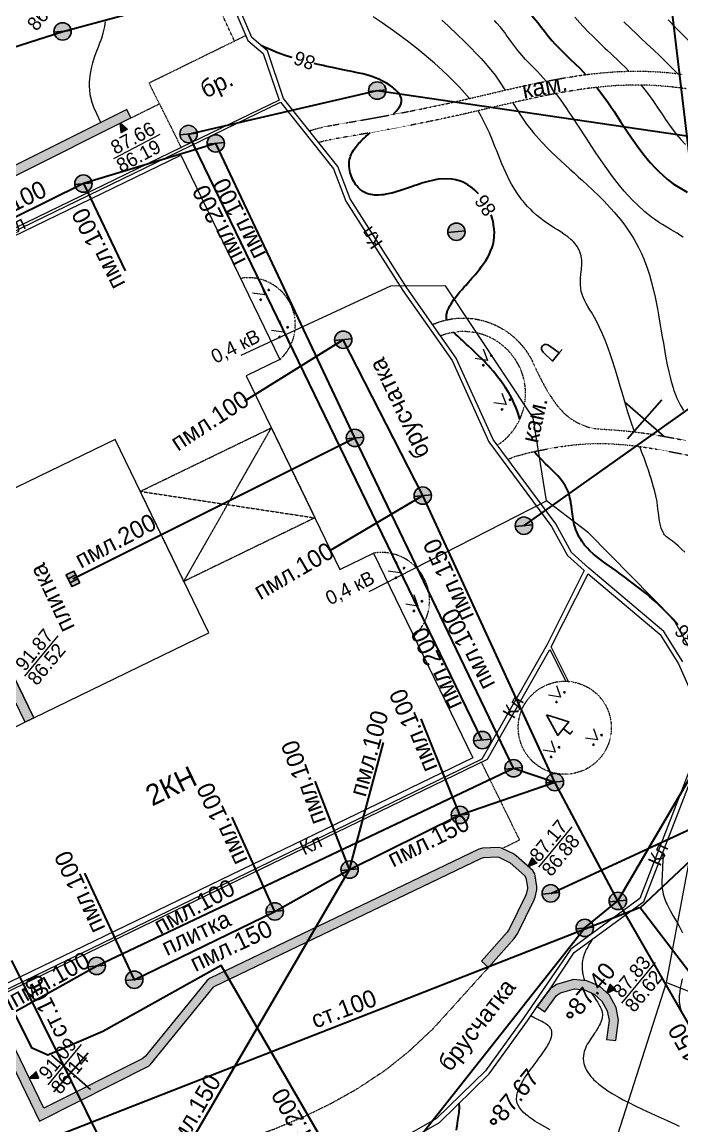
# Model space of a CAD drawing. Header units: millimetres. Extents: x -2893842 to -949497, y -1203244 to 262218.
# Drawn here: x -2392856 to -2354893, y -641846 to -578340 of the extents above; entities that cross this region are included whole.
import ezdxf

# ---------------------------------------------------------------- set-up
doc = ezdxf.new("R2010")
doc.units = ezdxf.units.MM
doc.linetypes.add('g5_01_5x1_5', pattern=[1.5, 0.75, -0.75])
doc.linetypes.add('g5_02x1', pattern=[1.5, 1, -0.5])
doc.layers.get('0').update_dxf_attribs({"lineweight": 5})
for name, color, linetype in [('!!!_ Размеры', 7, 'Continuous'), ('02_сетка', 253, 'Continuous'), ('03_Здания и строения', 253, 'Continuous'), ('04_Арки и галереи', 253, 'Continuous'), ('06_Инженерно-технические сооружения', 253, 'Continuous'), ('10_Границы покрытий и угодий', 253, 'Continuous'), ('13_Растительность', 253, 'Continuous'), ('19_Горизонтали', 253, 'Continuous'), ('30_Канализация', 253, 'Continuous'), ('31_Водопровод', 253, 'Continuous'), ('32_Теплосеть', 253, 'Continuous'), ('37_Кабель низкого напряжения', 253, 'Continuous'), ('44_Крышки колодцев', 253, 'Continuous'), ('_Высоты_Блок', 253, 'Continuous')]:
    doc.layers.add(name, color=color, linetype=linetype)
doc.styles.add('LIKE14', font='p131.shx')
doc.styles.add('LIKE17', font='d431.shx')
doc.styles.add('LIKE32', font='peteri.shx')
doc.styles.add('LIKE36', font='pragmai.shx')
doc.styles.add('Line_GUGK', font='')
doc.styles.get('Line_GUGK').set_extended_font_data('Bm431', italic=True)
doc.linetypes.add('g5_119_1', pattern='A,4,-1,[31,GUGK_2005.shx,S=0.1,R=0,X=0,Y=0],0.35,[31,GUGK_2005.shx,S=0.08,R=0,X=0,Y=0],3.3,[31,GUGK_2005.shx,S=0.08,R=180,X=0,Y=0],0.35,[31,GUGK_2005.shx,S=0.1,R=180,X=0,Y=0],-1', length=10)
doc.linetypes.add('g5_119_3', pattern='A,4,-1,[31,GUGK_2005.shx,S=0.1,R=0,X=0,Y=0],4,[31,GUGK_2005.shx,S=0.1,R=180,X=0,Y=0],-1', length=10)
doc.linetypes.add('g5_122_d', pattern='A,1,-1,1.5,-0.4,["Др",Line_GUGK,S=1,R=0,X=0,Y=-0.5],-2.4,1.5,-1,4,-1,4,-1,3', length=21.8)
doc.linetypes.add('g5_122_k', pattern='A,1,-1,1.5,-0.4,["К",Line_GUGK,S=1,R=0,X=0,Y=-0.5],-1.5,1.5,-1,4,-1,4,-1,3', length=20.9)
doc.linetypes.add('g5_122_kn', pattern='A,1,-1,1.5,-0.4,["Кн",Line_GUGK,S=1,R=0,X=0,Y=-0.5],-2.4,1.5,-1,4,-1,4,-1,3', length=21.8)
doc.linetypes.add('g5_122_t', pattern='A,1,-1,1.5,-0.4,["Т",Line_GUGK,S=1,R=0,X=0,Y=-0.5],-1.5,1.5,-1,4,-1,4,-1,3', length=20.9)
doc.linetypes.add('g5_122_v', pattern='A,1,-1,1.5,-0.4,["В",Line_GUGK,S=1,R=0,X=0,Y=-0.5],-1.5,1.5,-1,4,-1,4,-1,3', length=20.9)
doc.linetypes.add('g5_280_1', pattern='A,0.001,[21,GUGK_2005.shx,S=1,R=180,X=0,Y=0],2', length=2.001)

# ---------------------------------------------------------------- blocks, each defined once
blk = doc.blocks.new('BL_333')
at = {"color": 0}
for p, q in [((0, -3), (0, 3)), ((-3, 0), (3, 0))]:
    blk.add_line(p, q, dxfattribs=at)
blk = doc.blocks.new('g5_128a')
h = blk.add_hatch(color=255)
h.paths.add_polyline_path([(-0.1625, 0.2125), (-0.3375, 0.2125), (-0.3375, -0.2125), (-0.1625, -0.2125)])
h.paths.add_polyline_path([(0.0875, 0.2125), (-0.0875, 0.2125), (-0.0875, -0.2125), (0.0875, -0.2125)])
h.paths.add_polyline_path([(0.3375, 0.2125), (0.1625, 0.2125), (0.1625, -0.2125), (0.3375, -0.2125)])
at = {"color": 0}
blk.add_lwpolyline([(-0.375, -0.25), (0.375, -0.25), (0.375, 0.25), (-0.375, 0.25)], close=True, dxfattribs=at)
for points in [[(-0.125, -0.25), (-0.125, 0.25)], [(0.125, -0.25), (0.125, 0.25)]]:
    blk.add_lwpolyline(points, dxfattribs=at)
blk = doc.blocks.new('g5_117')
h = blk.add_hatch(color=255)
h.paths.add_polyline_path([(-0.299, 0.352), (0.352, -0.299, 0.177899), (0.463, 0, 0.639215)])
h.paths.add_polyline_path([(-0.352, 0.299, 0.177899), (-0.463, 0, 0.639215), (0.299, -0.352)])
at = {"color": 0}
blk.add_lwpolyline([(0.354, -0.354), (-0.354, 0.354)], dxfattribs=at)
blk.add_circle((0, 0), 0.5, dxfattribs=at)
blk = doc.blocks.new('g5_390_8')
at = {"color": 0}
blk.add_line((-0.5, 0.5), (0.5, 0.5), dxfattribs=at)
blk.add_lwpolyline([(0, 1.75), (-0.5, 0.5), (0.5, 0.5), (0, 1.75)], dxfattribs=at)
at = {"color": 0, "lineweight": 20}
blk.add_lwpolyline([(0, 0), (0, 0.5), (0, 0), (0.25, 0)], dxfattribs=at)
blk = doc.blocks.new('g5_416')
at = {"linetype": 'Continuous', "lineweight": 20}
blk.add_lwpolyline([(0.362, 0.6), (0, 0), (-0.362, 0.6)], dxfattribs=at)
at = {"linetype": 'Continuous'}
for centre in [(-0.362, 0), (0.362, 0)]:
    blk.add_circle(centre, 0.0375, dxfattribs=at)
blk = doc.blocks.new('g5_066')
at = {"color": 0}
blk.add_lwpolyline([(0.3, 0), (-0.3, 0), (-0.25, 0.75, -1), (0.25, 0.75)], format="xyb", close=True, dxfattribs=at)
blk.add_lwpolyline([(0.55, 0), (0.3, 0)], dxfattribs=at)
blk = doc.blocks.new('g5_330a')
blk.add_hatch(color=0).paths.add_polyline_path([(0, 0), (-0.2, 0.5), (0.2, 0.5)])
at = {"color": 0}
blk.add_lwpolyline([(0, 0), (-0.2, 0.5), (0.2, 0.5)], close=True, dxfattribs=at)
blk = doc.blocks.new('Топо_07.04.17')
at = {"layer": '06_Инженерно-технические сооружения', "linetype": 'Continuous', "lineweight": 20}
for points in [[(-536461, -425883), (-536282, -426393), (-508715, -416290), (-508900, -415783)], [(-518165, -449957), (-518684, -450140), (-522789, -438471), (-522270, -438289)], [(-494144, -466769), (-493783, -467170), (-492132, -465686), (-491914, -465433), (-490765, -463646), (-490666, -463453), (-490525, -463047), (-490497, -462860), (-490535, -462132), (-490621, -461915), (-491480, -460966), (-491623, -460844), (-492272, -460440), (-492440, -460383), (-493346, -460326), (-493568, -460348), (-509798, -465997), (-509977, -466110), (-513987, -470033), (-514179, -470156), (-520117, -472341), (-522569, -465371), (-523088, -465554), (-520454, -473040), (-513821, -470600), (-513750, -470557), (-509623, -466519), (-509581, -466493), (-493469, -460886), (-493356, -460866), (-492575, -460916), (-492481, -460946), (-491936, -461285), (-491866, -461344), (-491128, -462159), (-491067, -462292), (-491040, -462832), (-491050, -462914), (-491160, -463230), (-491225, -463364), (-492360, -465129), (-492478, -465271)], [(-487505, -472054), (-486981, -472185), (-486693, -471036), (-486747, -470293), (-487055, -469550), (-487565, -468968), (-488248, -468572), (-488996, -468415), (-489997, -468583), (-490404, -468789), (-491244, -469718), (-490843, -470080), (-490071, -469226), (-489827, -469102), (-489007, -468964), (-488444, -469082), (-487913, -469391), (-487520, -469839), (-487279, -470419), (-487238, -470989)]]:
    blk.add_hatch(color=7, dxfattribs=at).paths.add_polyline_path(points)
at = {"layer": '02_сетка', "color": 3, "linetype": 'Continuous'}
for p, q in [((-482419, -437863), (-480198, -435847)), ((-480300, -437966), (-482316, -435744)), ((-519443, -471467), (-517221, -469451)), ((-517324, -471570), (-519340, -469349))]:
    blk.add_line(p, q, dxfattribs=at)
at = {"layer": '03_Здания и строения', "color": 7, "linetype": 'Continuous', "lineweight": 20}
blk.add_lwpolyline([(-523767, -465793), (-528107, -453455), (-507602, -446241), (-511707, -434572), (-532213, -441786), (-536550, -429457), (-506108, -418747), (-501770, -431077), (-503798, -431790), (-499693, -443459), (-497665, -442745), (-493325, -455083)], close=True, dxfattribs=at)
at = {"layer": '04_Арки и галереи', "color": 7, "linetype": 'g5_02x1', "lineweight": 20}
blk.add_lwpolyline([(-510606, -437700), (-502698, -434918), (-500787, -440348), (-508696, -443131)], close=True, dxfattribs=at)
for points in [[(-508696, -443131), (-502698, -434918)], [(-510606, -437700), (-500787, -440348)]]:
    blk.add_lwpolyline(points, dxfattribs=at)
at = {"layer": '06_Инженерно-технические сооружения', "color": 7, "linetype": 'Continuous', "lineweight": 20}
for points in [[(-536461, -425883), (-536282, -426393), (-508715, -416290), (-508900, -415783)], [(-518165, -449957), (-518684, -450140), (-522789, -438471), (-522270, -438289)], [(-487505, -472054), (-486981, -472185), (-486693, -471036), (-486747, -470293), (-487055, -469550), (-487565, -468968), (-488248, -468572), (-488996, -468415), (-489997, -468583), (-490404, -468789), (-491244, -469718), (-490843, -470080), (-490071, -469226), (-489827, -469102), (-489007, -468964), (-488444, -469082), (-487913, -469391), (-487520, -469839), (-487279, -470419), (-487238, -470989)]]:
    blk.add_lwpolyline(points, close=True, dxfattribs=at)
at = {"layer": '06_Инженерно-технические сооружения', "color": 7, "linetype": 'g5_280_1', "lineweight": 20}
for points in [[(-536282, -426393), (-508715, -416290)], [(-518165, -449957), (-522270, -438289)], [(-493783, -467170), (-492132, -465686), (-491914, -465433), (-490765, -463646), (-490666, -463453), (-490525, -463047), (-490497, -462860), (-490535, -462132), (-490621, -461915), (-491480, -460966), (-491623, -460844), (-492272, -460440), (-492440, -460383), (-493346, -460326), (-493568, -460348), (-509798, -465997), (-509977, -466110), (-513987, -470033), (-514179, -470156), (-520117, -472341), (-522569, -465371)], [(-486981, -472185), (-486693, -471036), (-486747, -470293), (-487055, -469550), (-487565, -468968), (-488248, -468572), (-488996, -468415), (-489997, -468583), (-490404, -468789), (-491244, -469718)]]:
    blk.add_lwpolyline(points, dxfattribs=at)
at = {"layer": '06_Инженерно-технические сооружения', "color": 7, "linetype": 'Continuous', "lineweight": 20}
for points in [[(-509957, -418510), (-507148, -417414)], [(-518409, -447517), (-516240, -445424)], [(-490248, -461767), (-488078, -459673)], [(-523088, -465554), (-520454, -473040), (-513821, -470600), (-513750, -470557), (-509623, -466519), (-509581, -466493), (-493469, -460886), (-493356, -460866), (-492575, -460916), (-492481, -460946), (-491936, -461285), (-491866, -461344), (-491128, -462159), (-491067, -462292), (-491040, -462832), (-491050, -462914), (-491160, -463230), (-491225, -463364), (-492360, -465129), (-492478, -465271), (-494144, -466769), (-493783, -467170), (-492132, -465686), (-491914, -465433), (-490765, -463646), (-490666, -463453), (-490525, -463047), (-490497, -462860), (-490535, -462132), (-490621, -461915), (-491480, -460966), (-491623, -460844), (-492272, -460440), (-492440, -460383), (-493346, -460326), (-493568, -460348), (-509798, -465997), (-509977, -466110), (-513987, -470033), (-514179, -470156), (-520117, -472341), (-522569, -465371)], [(-486383, -470076), (-484213, -467983)], [(-519724, -471034), (-517555, -468941)]]:
    blk.add_lwpolyline(points, dxfattribs=at)
at = {"layer": '10_Границы покрытий и угодий', "color": 7, "linetype": 'g5_01_5x1_5', "lineweight": 20}
for points in [[(-502299, -412567), (-505065, -404159)], [(-506996, -415671), (-507448, -414407), (-502299, -412567), (-501625, -412325)], [(-508715, -416290), (-506996, -415671), (-506039, -418317)], [(-498601, -418184), (-498239, -418117), (-497776, -418057), (-497289, -418018), (-496744, -417987), (-496346, -417964), (-495856, -417935), (-495283, -417900), (-494517, -417850), (-493986, -417814), (-493280, -417762), (-492811, -417726), (-492012, -417659), (-491503, -417613), (-490945, -417560), (-490525, -417518), (-490111, -417475), (-489356, -417391), (-488982, -417348), (-488507, -417292), (-487548, -417180), (-487116, -417130), (-486636, -417076), (-486088, -417017), (-485574, -416965), (-485189, -416929), (-484470, -416869), (-483788, -416823), (-483130, -416790), (-482751, -416777), (-482266, -416767), (-481634, -416767), (-481163, -416777), (-480483, -416810), (-479962, -416849), (-479521, -416894), (-478735, -417000), (-478204, -417090), (-477756, -417178), (-477365, -417263), (-476902, -417372)], [(-492812, -430052), (-492410, -429950), (-492025, -429888), (-491645, -429861), (-491397, -429861), (-491111, -429878), (-490842, -429912), (-490538, -429970), (-490327, -430023), (-490119, -430087), (-489900, -430167), (-489763, -430223), (-489575, -430310), (-489320, -430445), (-489137, -430556), (-488932, -430695), (-488706, -430869), (-488560, -430994), (-488449, -431097), (-488262, -431288), (-488031, -431562), (-487734, -431991), (-487588, -432251), (-487487, -432459), (-487421, -432612), (-487359, -432773), (-487263, -433066), (-487207, -433240), (-487147, -433420), (-487120, -433498), (-487008, -433809), (-486844, -434226), (-486697, -434565), (-486571, -434835), (-486404, -435164), (-486222, -435484), (-486090, -435687), (-485877, -435967), (-485731, -436128), (-485546, -436312), (-485450, -436397), (-485335, -436486), (-485227, -436563), (-485078, -436662), (-484865, -436790), (-484611, -436919), (-484457, -436983), (-484246, -437048), (-484087, -437083), (-483942, -437112), (-483771, -437145), (-483196, -437250), (-482541, -437375), (-482146, -437460), (-481520, -437612), (-481141, -437712), (-480328, -437944), (-479566, -438178), (-479110, -438323)], [(-476794, -418225), (-477513, -418049), (-478062, -417932), (-478683, -417819), (-479226, -417737), (-479951, -417654), (-480774, -417594), (-481312, -417574), (-482318, -417568), (-482932, -417583), (-483933, -417633), (-484753, -417694), (-485727, -417784), (-486436, -417859), (-488404, -418086), (-489627, -418227), (-490115, -418280), (-490974, -418367), (-491635, -418428), (-492189, -418477), (-492784, -418526), (-493148, -418554), (-494044, -418620), (-494987, -418683), (-495538, -418718), (-495988, -418745), (-496496, -418774), (-496944, -418800), (-497114, -418809), (-497411, -418829), (-497601, -418846), (-497783, -418867), (-497905, -418884), (-498137, -418926)], [(-501770, -431077), (-501578, -430925), (-501462, -430820), (-501322, -430673), (-501245, -430582), (-501106, -430395), (-501046, -430303), (-500930, -430096), (-500851, -429926), (-500831, -429875), (-500781, -429741), (-500745, -429623), (-500712, -429500), (-500692, -429407), (-500666, -429252), (-500645, -429048), (-500642, -428986), (-500639, -428874), (-500641, -428781), (-500655, -428590), (-500689, -428361), (-500712, -428254), (-500732, -428176), (-500758, -428085), (-500816, -427915), (-500897, -427726), (-500956, -427608), (-501031, -427475), (-501173, -427263), (-501254, -427159), (-501401, -426995), (-501534, -426866), (-501616, -426796), (-501725, -426710), (-501794, -426660), (-501953, -426557), (-502087, -426481), (-502243, -426406), (-502365, -426355), (-502506, -426305), (-502713, -426246), (-502809, -426225), (-502969, -426197), (-503049, -426187), (-503147, -426178), (-503306, -426171), (-503495, -426175)], [(-489891, -437383), (-489519, -437168), (-489248, -436970), (-488998, -436749), (-488768, -436503), (-488522, -436178), (-488365, -435919), (-488237, -435664), (-488113, -435351), (-488028, -435066), (-487957, -434704), (-487926, -434379), (-487921, -434207), (-487940, -433826), (-487983, -433537), (-488045, -433265), (-488105, -433069), (-488261, -432680), (-488495, -432260), (-488640, -432053), (-488846, -431805), (-489149, -431509), (-489360, -431339), (-489503, -431238), (-489737, -431095), (-490062, -430933), (-490362, -430819), (-490784, -430707), (-491183, -430651), (-491409, -430639), (-491878, -430661), (-492176, -430707), (-492423, -430765)], [(-489382, -438260), (-488991, -438141), (-488087, -438003), (-487628, -437959), (-486732, -437891), (-486224, -437867), (-485585, -437855), (-485084, -437864), (-484303, -437914), (-483478, -438018), (-482776, -438144), (-482257, -438256), (-481665, -438401), (-480807, -438637), (-480307, -438786), (-479579, -439013), (-478912, -439228)], [(-495902, -447756), (-495819, -447694), (-495586, -447490), (-495467, -447365), (-495265, -447112), (-495168, -446966), (-495123, -446890), (-495048, -446750), (-494992, -446632), (-494931, -446483), (-494900, -446396), (-494841, -446195), (-494773, -445827), (-494767, -445766), (-494758, -445628), (-494756, -445451), (-494760, -445360), (-494768, -445243), (-494780, -445145), (-494797, -445036), (-494831, -444869), (-494894, -444646), (-494961, -444464), (-495004, -444364), (-495039, -444291), (-495083, -444206), (-495147, -444092), (-495211, -443989), (-495315, -443842), (-495375, -443765), (-495451, -443676), (-495522, -443598), (-495590, -443530), (-495663, -443461), (-495722, -443409), (-495754, -443382), (-495872, -443290), (-495983, -443211), (-496170, -443096), (-496234, -443061), (-496327, -443014), (-496397, -442982), (-496508, -442936), (-496579, -442908), (-496704, -442866), (-496844, -442827), (-496964, -442799), (-497009, -442790), (-497089, -442776), (-497148, -442768), (-497204, -442761), (-497268, -442754), (-497351, -442747), (-497402, -442745), (-497575, -442742), (-497665, -442745)], [(-492239, -460461), (-491178, -460081), (-492856, -455384)], [(-521825, -476300), (-521061, -476394), (-519943, -476493), (-518985, -476528), (-517706, -476513), (-516298, -476429), (-512303, -475978), (-509842, -475618), (-508220, -475293), (-507042, -475008), (-505238, -474481), (-503697, -473937), (-502071, -473255), (-500275, -472334), (-498879, -471455), (-497345, -470315), (-493776, -467172)]]:
    blk.add_lwpolyline(points, dxfattribs=at)
blk.add_lwpolyline([(-490497, -454480), (-490539, -454168), (-490546, -453987), (-490541, -453793), (-490529, -453660), (-490513, -453543), (-490486, -453403), (-490441, -453222), (-490383, -453047), (-490347, -452953), (-490303, -452851), (-490259, -452761), (-490179, -452613), (-490110, -452503), (-490031, -452387), (-489948, -452280), (-489852, -452168), (-489767, -452079), (-489636, -451956), (-489523, -451861), (-489398, -451769), (-489208, -451649), (-488953, -451519), (-488772, -451446), (-488653, -451407), (-488576, -451385), (-488349, -451333), (-488111, -451300), (-487996, -451292), (-487871, -451289), (-487768, -451291), (-487647, -451299), (-487523, -451312), (-487347, -451341), (-487236, -451365), (-487066, -451413), (-486865, -451484), (-486690, -451563), (-486532, -451647), (-486441, -451702), (-486331, -451775), (-486243, -451839), (-486110, -451948), (-485999, -452050), (-485847, -452211), (-485847, -452211), (-485722, -452366), (-485671, -452437), (-485595, -452552), (-485559, -452612), (-485498, -452721), (-485413, -452900), (-485355, -453044), (-485313, -453168), (-485253, -453394), (-485225, -453540), (-485197, -453778), (-485197, -453778), (-485191, -453999), (-485196, -454141), (-485196, -454141), (-485210, -454288), (-485221, -454372), (-485233, -454443), (-485253, -454543), (-485253, -454543), (-485293, -454700), (-485293, -454700), (-485327, -454811), (-485366, -454921), (-485436, -455087), (-485436, -455087), (-485495, -455207), (-485560, -455326), (-485718, -455564), (-485778, -455641), (-485862, -455741), (-485955, -455841), (-486121, -455997), (-486203, -456064), (-486323, -456154), (-486458, -456244), (-486667, -456361), (-486786, -456417), (-486963, -456488), (-487097, -456532), (-487184, -456556), (-487482, -456617), (-487594, -456631), (-487735, -456642), (-487841, -456645), (-487932, -456645), (-488054, -456639), (-488211, -456623), (-488324, -456606), (-488426, -456587), (-488536, -456561), (-488676, -456521), (-488753, -456495), (-488833, -456466), (-488930, -456426), (-489083, -456354), (-489257, -456257), (-489393, -456169), (-489483, -456104), (-489544, -456056), (-489707, -455914), (-489852, -455767), (-489912, -455698), (-490021, -455561), (-490101, -455447), (-490171, -455334), (-490207, -455273), (-490268, -455156), (-490299, -455091), (-490321, -455043), (-490366, -454935), (-490425, -454766), (-490480, -454562)], close=True, dxfattribs=at)
at = {"layer": '19_Горизонтали', "color": 42, "linetype": 'Continuous', "lineweight": 20}
for points in [[(-482678, -413422), (-482441, -413768), (-482270, -414003), (-482000, -414358), (-481789, -414622), (-481603, -414850), (-481383, -415113), (-481162, -415375), (-481049, -415508), (-480837, -415758), (-480463, -416203), (-480339, -416354), (-480125, -416620), (-479945, -416851)], [(-477180, -417307), (-477809, -416504), (-478074, -416182), (-478409, -415782), (-478756, -415374), (-479040, -415040), (-479268, -414773), (-479573, -414410), (-479917, -413992)], [(-477376, -414169), (-476994, -414649), (-476162, -415691), (-475743, -416209), (-475361, -416675), (-474904, -417219), (-474545, -417637), (-474173, -418057), (-473973, -418257)], [(-510470, -416358), (-510647, -415845), (-510761, -415462), (-510833, -415151), (-510889, -414701), (-510892, -414423), (-510879, -414201), (-510854, -413998), (-510818, -413797), (-510744, -413489), (-510626, -413121), (-510539, -412898), (-510399, -412583), (-510274, -412330), (-510118, -412027), (-510033, -411863), (-509870, -411536), (-509746, -411261), (-509664, -411046), (-509618, -410907), (-509572, -410734), (-509550, -410628)], [(-490308, -412714), (-489991, -413086), (-489479, -413700), (-489227, -414005), (-488853, -414468), (-488560, -414843), (-488311, -415176), (-488099, -415475), (-487944, -415705), (-487850, -415851), (-487626, -416218), (-487495, -416452), (-487358, -416712), (-487218, -416993), (-487150, -417134)], [(-484737, -416891), (-485026, -416479), (-485172, -416285), (-485316, -416099), (-485450, -415932), (-485651, -415680), (-485786, -415505), (-485972, -415245), (-486155, -414958), (-486359, -414609), (-486450, -414448), (-486574, -414226), (-486720, -413969), (-486794, -413842), (-486877, -413704), (-487000, -413507), (-487175, -413251), (-487300, -413083)], [(-489233, -417377), (-489729, -416674), (-490331, -415918), (-490589, -415610), (-491014, -415126), (-491853, -414240), (-492334, -413766), (-493135, -413017), (-493781, -412441), (-494214, -412077)], [(-477925, -426689), (-478099, -426545), (-478246, -426427), (-478424, -426291), (-478566, -426184), (-478796, -426010), (-479015, -425840), (-479176, -425709), (-479441, -425478), (-479595, -425335), (-479958, -424968), (-480312, -424569), (-480586, -424228), (-480789, -423957), (-480988, -423675), (-481227, -423317), (-481566, -422765), (-481925, -422133), (-482228, -421564), (-482397, -421234), (-482826, -420377), (-483179, -419666), (-483446, -419137), (-483618, -418805), (-483766, -418524), (-484025, -418053), (-484254, -417657)], [(-479326, -417726), (-479021, -418229), (-478772, -418680), (-478476, -419243), (-478329, -419526), (-478157, -419851), (-477886, -420344), (-477629, -420773), (-477413, -421100), (-477186, -421409)], [(-481970, -437506), (-482107, -436869), (-482211, -436343), (-482313, -435793), (-482387, -435379), (-482486, -434806), (-482581, -434256), (-482666, -433788), (-482772, -433246), (-482837, -432938), (-482927, -432543), (-483049, -432066), (-483184, -431605), (-483389, -431009), (-483505, -430718), (-483655, -430381), (-483718, -430245), (-483810, -430043), (-483895, -429848), (-483960, -429684), (-484027, -429478), (-484065, -429316), (-484093, -429128), (-484103, -428944), (-484098, -428751), (-484086, -428617), (-484056, -428396), (-484003, -428123), (-483948, -427887), (-483926, -427793), (-483900, -427667), (-483886, -427586), (-483872, -427475), (-483863, -427350), (-483863, -427234), (-483873, -427099), (-483892, -426972), (-483904, -426913), (-483935, -426799), (-483959, -426726), (-483989, -426649), (-484031, -426557), (-484088, -426451), (-484140, -426366), (-484207, -426269), (-484269, -426187), (-484349, -426092), (-484515, -425917), (-484712, -425737), (-484885, -425591), (-485060, -425451), (-485211, -425333), (-485394, -425187), (-485591, -425023), (-485759, -424875), (-485940, -424703), (-486066, -424576), (-486153, -424483), (-486323, -424292), (-486440, -424151), (-486616, -423921), (-486721, -423772), (-486819, -423625), (-486897, -423502), (-487126, -423095), (-487384, -422545), (-487456, -422370), (-487630, -421891), (-487807, -421325), (-488021, -420555), (-488057, -420419), (-488118, -420195), (-488222, -419816), (-488274, -419637), (-488322, -419474), (-488438, -419112), (-488540, -418820), (-488675, -418470), (-488823, -418134)], [(-486794, -417900), (-486460, -418603), (-486276, -418959), (-486137, -419207), (-485919, -419568), (-485798, -419755), (-485540, -420131), (-485349, -420392), (-485109, -420705), (-484913, -420951), (-484641, -421280), (-484400, -421563), (-484237, -421751), (-483965, -422061), (-483742, -422313), (-483505, -422581), (-483310, -422802), (-483044, -423107), (-482791, -423402), (-482437, -423830), (-482215, -424109), (-482052, -424322), (-481697, -424814), (-481497, -425113), (-481329, -425379), (-481145, -425691), (-480947, -426060), (-480826, -426303), (-480753, -426462), (-480532, -426992), (-480532, -426992), (-480408, -427346), (-480305, -427682), (-480275, -427788), (-480174, -428204), (-480090, -428621), (-479955, -429536), (-479911, -429943), (-479854, -430617), (-479831, -430964), (-479795, -431573), (-479777, -431915), (-479760, -432258), (-479740, -432624), (-479694, -433389), (-479655, -433881), (-479613, -434304), (-479575, -434612), (-479538, -434870), (-479474, -435234), (-479440, -435396), (-479371, -435684), (-479322, -435855), (-479255, -436062), (-479200, -436212), (-479137, -436365), (-479023, -436597)], [(-479873, -444712), (-480016, -444528), (-480186, -444326), (-480331, -444167), (-480496, -443998), (-480596, -443902), (-480687, -443816), (-480737, -443771), (-480805, -443710), (-480867, -443645), (-480912, -443587), (-480944, -443531), (-480986, -443435), (-481055, -443191), (-481086, -443017), (-481098, -442920), (-481110, -442769), (-481118, -442590), (-481121, -442303), (-481121, -442055), (-481124, -441862), (-481132, -441679), (-481139, -441562), (-481160, -441309), (-481189, -441044), (-481238, -440703), (-481272, -440499), (-481311, -440288), (-481357, -440060), (-481417, -439784), (-481490, -439464), (-481531, -439293), (-481589, -439058), (-481637, -438866), (-481672, -438728), (-481702, -438608), (-481760, -438377)], [(-483075, -461735), (-483134, -462206), (-483181, -462534), (-483196, -462638), (-483249, -462976), (-483269, -463106), (-483301, -463319), (-483322, -463483), (-483331, -463574), (-483338, -463671), (-483342, -463788), (-483336, -463987), (-483320, -464125), (-483300, -464243), (-483260, -464424), (-483200, -464629), (-483164, -464737), (-483104, -464899), (-483027, -465090), (-482947, -465279), (-482868, -465458), (-482779, -465661), (-482690, -465869), (-482616, -466052), (-482538, -466261), (-482476, -466455)], [(-482792, -469090), (-482883, -469369), (-482949, -469585), (-483007, -469801), (-483033, -469916), (-483062, -470059), (-483084, -470204), (-483090, -470261), (-483096, -470327), (-483100, -470401), (-483101, -470457), (-483095, -470627), (-483087, -470697), (-483073, -470781), (-483062, -470831), (-483036, -470944), (-483002, -471025)], [(-488360, -468548), (-488378, -468421), (-488399, -468279), (-488408, -468195), (-488416, -468051), (-488416, -467879), (-488410, -467778), (-488397, -467662), (-488374, -467527), (-488348, -467413), (-488314, -467296), (-488287, -467219), (-488204, -467031), (-488130, -466898), (-488054, -466779), (-488007, -466712), (-487895, -466561), (-487826, -466470), (-487792, -466427), (-487638, -466224)], [(-488072, -469298), (-487953, -469524), (-487833, -469749), (-487780, -469854), (-487707, -470009), (-487653, -470144), (-487611, -470279), (-487590, -470373), (-487578, -470462), (-487575, -470580), (-487580, -470638), (-487601, -470752), (-487647, -470891), (-487684, -470973), (-487770, -471128), (-487830, -471220), (-487896, -471313), (-488017, -471467), (-488094, -471560), (-488143, -471618), (-488269, -471763), (-488368, -471878), (-488449, -471974), (-488560, -472110), (-488635, -472210), (-488702, -472309), (-488792, -472463), (-488857, -472605), (-488894, -472707), (-488932, -472846), (-488953, -472981), (-488960, -473158), (-488951, -473281), (-488920, -473453), (-488890, -473557), (-488841, -473691), (-488796, -473792), (-488727, -473921), (-488685, -473993), (-488636, -474068), (-488561, -474175), (-488501, -474254), (-488392, -474386), (-488240, -474552), (-488169, -474623), (-488020, -474766), (-487899, -474875), (-487753, -475000), (-487532, -475178), (-487153, -475460), (-486939, -475610), (-486641, -475810), (-486303, -476029), (-485912, -476272), (-485208, -476698), (-484889, -476888), (-484553, -477089), (-484121, -477351), (-483910, -477480)], [(-491315, -476851), (-491880, -476444), (-492123, -476256), (-492279, -476126), (-492434, -475988), (-492487, -475937), (-492609, -475813), (-492736, -475665), (-492825, -475545), (-492871, -475473), (-492925, -475374), (-492982, -475240), (-493016, -475114), (-493029, -475024), (-493032, -474931), (-493026, -474840), (-493010, -474742), (-492989, -474659), (-492939, -474515), (-492896, -474419), (-492848, -474326), (-492791, -474228), (-492735, -474139), (-492654, -474021), (-492540, -473869), (-492438, -473742), (-492268, -473542), (-492151, -473411), (-491954, -473195), (-491914, -473152), (-491802, -473032), (-491607, -472822), (-491485, -472691), (-491364, -472558), (-491238, -472416), (-491130, -472292), (-491040, -472183), (-490991, -472122), (-490905, -472009), (-490835, -471912), (-490756, -471788), (-490715, -471716), (-490661, -471608), (-490636, -471548), (-490613, -471484), (-490599, -471433), (-490590, -471395), (-490581, -471341), (-490577, -471292), (-490577, -471249), (-490582, -471195), (-490589, -471155), (-490597, -471124), (-490609, -471087), (-490631, -471039), (-490660, -470989), (-490691, -470946), (-490750, -470879), (-490781, -470848), (-490849, -470787), (-490887, -470756), (-490988, -470679), (-491089, -470610), (-491162, -470561), (-491240, -470510), (-491304, -470469), (-491351, -470437), (-491454, -470367), (-491670, -470209)]]:
    blk.add_lwpolyline(points, dxfattribs=at)
at = {"layer": '19_Горизонтали', "color": 42, "linetype": 'Continuous', "lineweight": 30}
for points in [[(-485770, -412254), (-485655, -412365), (-485476, -412562), (-485286, -412804), (-485042, -413160), (-485042, -413160), (-484840, -413485), (-484666, -413777), (-484519, -414021), (-484316, -414346), (-484133, -414616), (-483998, -414803), (-483663, -415239), (-483431, -415526), (-483203, -415803), (-482982, -416070), (-482723, -416388), (-482582, -416567), (-482424, -416773)], [(-499116, -413886), (-499193, -413853), (-499492, -413716), (-499941, -413495), (-500149, -413384), (-500397, -413245), (-500622, -413111), (-500721, -413049), (-500791, -413004)], [(-493709, -417794), (-493613, -417719), (-493542, -417660), (-493481, -417606), (-493413, -417541), (-493354, -417478), (-493294, -417404), (-493261, -417358), (-493231, -417312), (-493181, -417214), (-493163, -417167), (-493149, -417119), (-493139, -417071), (-493132, -417016), (-493131, -416968), (-493139, -416888), (-493173, -416762), (-493209, -416682), (-493248, -416612), (-493306, -416524), (-493407, -416397), (-493503, -416293), (-493571, -416225), (-493679, -416127), (-493872, -415970), (-493990, -415884), (-494125, -415792), (-494264, -415705), (-494436, -415608), (-494678, -415486), (-494905, -415387), (-495177, -415282), (-495375, -415212), (-495563, -415149), (-495785, -415077), (-496010, -415004), (-496285, -414914), (-496858, -414727), (-497175, -414621), (-497394, -414546), (-497663, -414453), (-497838, -414390), (-497883, -414374)], [(-481881, -417570), (-481570, -418096), (-481352, -418493), (-481229, -418725), (-481055, -419062), (-480743, -419679), (-480433, -420289), (-480228, -420682), (-480075, -420967), (-479931, -421225), (-479624, -421742), (-479404, -422082), (-479306, -422224), (-479094, -422517), (-478869, -422803), (-478700, -423001), (-478453, -423268), (-478141, -423568), (-477887, -423786), (-477398, -424151)], [(-489343, -422877), (-489404, -422794), (-489521, -422653), (-489667, -422498), (-489882, -422306), (-490141, -422125), (-490225, -422076), (-490542, -421932), (-490740, -421871), (-491313, -421794), (-491553, -421794), (-491805, -421810), (-492128, -421849), (-492292, -421874), (-492451, -421903), (-492773, -421967), (-492932, -422001), (-493125, -422044), (-493478, -422123), (-493655, -422161), (-494091, -422246), (-494286, -422277), (-494428, -422295), (-494617, -422313), (-494758, -422321), (-494898, -422322), (-495069, -422314), (-495288, -422285), (-495393, -422261), (-495473, -422238), (-495514, -422225), (-495598, -422193), (-495663, -422164), (-495759, -422113), (-495813, -422080), (-495891, -422026), (-495970, -421961), (-496070, -421863), (-496102, -421826), (-496172, -421739), (-496230, -421656), (-496283, -421571), (-496353, -421439), (-496387, -421365), (-496429, -421264), (-496462, -421169), (-496493, -421063), (-496507, -421007), (-496538, -420854), (-496553, -420735), (-496559, -420626), (-496558, -420475), (-496551, -420392), (-496537, -420295), (-496516, -420194), (-496486, -420094), (-496445, -419987), (-496402, -419895), (-496361, -419820), (-496331, -419770), (-496267, -419674), (-496198, -419582), (-496139, -419511), (-496088, -419455), (-496012, -419375), (-495928, -419294), (-495867, -419238), (-495796, -419177), (-495721, -419114), (-495595, -419015), (-495517, -418957), (-495398, -418873), (-495245, -418769), (-495136, -418692)], [(-491982, -429885), (-491981, -429794), (-491971, -429704), (-491961, -429650), (-491945, -429581), (-491925, -429516), (-491904, -429460), (-491886, -429417), (-491868, -429378), (-491783, -429221), (-491704, -429100), (-491622, -428990), (-491550, -428902), (-491451, -428789), (-491265, -428594), (-491148, -428479), (-491038, -428376), (-490918, -428265), (-490752, -428114), (-490663, -428036), (-490478, -427870), (-490259, -427674), (-490038, -427469), (-489920, -427356), (-489773, -427209), (-489652, -427083), (-489521, -426939), (-489361, -426749), (-489222, -426566), (-489132, -426435), (-489017, -426248), (-488909, -426037), (-488861, -425926), (-488806, -425778), (-488768, -425653), (-488729, -425493), (-488707, -425377), (-488684, -425208), (-488670, -425013), (-488672, -424750), (-488686, -424571), (-488714, -424368), (-488742, -424219), (-488754, -424171)], [(-488432, -436030), (-488486, -435756), (-488537, -435529), (-488566, -435413), (-488591, -435318), (-488670, -435059), (-488767, -434784), (-488836, -434610), (-488897, -434466), (-489062, -434116), (-489276, -433721), (-489364, -433571), (-489478, -433387), (-489552, -433272), (-489650, -433126), (-489789, -432925), (-489887, -432788), (-490000, -432635), (-490091, -432515), (-490187, -432391), (-490423, -432095), (-490570, -431917), (-490660, -431809), (-490730, -431726), (-490915, -431509), (-490996, -431415), (-491160, -431227), (-491225, -431152), (-491294, -431074), (-491447, -430897), (-491568, -430750), (-491646, -430650)], [(-480743, -448823), (-480958, -448507), (-481151, -448238), (-481259, -448093), (-481452, -447846), (-481699, -447546), (-481892, -447324), (-482181, -447007), (-482351, -446828), (-482641, -446533), (-483212, -445980), (-483460, -445748), (-483696, -445532), (-483938, -445311), (-484203, -445072), (-484485, -444817), (-484633, -444683), (-484785, -444542), (-484949, -444384), (-485093, -444236), (-485280, -444024), (-485414, -443850), (-485550, -443649), (-485617, -443538), (-485690, -443404), (-485737, -443308), (-485805, -443157), (-485868, -442992), (-485917, -442843), (-485936, -442776), (-485970, -442639), (-485991, -442531), (-486008, -442427), (-486035, -442176), (-486047, -441942), (-486052, -441673), (-486053, -441518), (-486055, -441342), (-486060, -441163), (-486064, -441078), (-486080, -440865), (-486095, -440742), (-486115, -440620), (-486134, -440529), (-486169, -440398), (-486208, -440280), (-486276, -440116), (-486381, -439909), (-486519, -439684), (-486631, -439522), (-486745, -439370), (-486918, -439153), (-487129, -438898), (-487250, -438753), (-487417, -438549), (-487626, -438277), (-487713, -438155), (-487788, -438042), (-487828, -437979)], [(-496660, -476270), (-496605, -476027), (-496524, -475721), (-496463, -475509), (-496432, -475395), (-496405, -475285), (-496388, -475205), (-496363, -475059), (-496353, -474993), (-496331, -474740)]]:
    blk.add_lwpolyline(points, dxfattribs=at)
at = {"layer": '30_Канализация', "color": 3, "linetype": 'g5_122_d', "lineweight": 30}
for points in [[(-532525, -473512), (-548666, -429508), (-542769, -417044), (-512049, -410909), (-496478, -408538), (-452813, -399863)], [(-489746, -463342), (-479416, -459936), (-462657, -446635), (-459021, -425693), (-452813, -399863)], [(-492663, -454137), (-505528, -417587), (-494460, -416324), (-459021, -425693)], [(-488894, -442151), (-459021, -425693)]]:
    blk.add_lwpolyline(points, dxfattribs=at)
at = {"layer": '30_Канализация', "color": 12, "linetype": 'g5_122_k', "lineweight": 30}
for points in [[(-422781, -671276), (-423975, -671689), (-409001, -666305), (-408228, -664700), (-412151, -650263), (-411706, -602761), (-415393, -600002), (-445608, -576411), (-454577, -538739), (-462888, -511521), (-469077, -505335), (-476758, -485792), (-478013, -482521), (-485958, -464208), (-476853, -452066), (-477159, -400902)], [(-491060, -455950), (-497988, -436039), (-504032, -418301), (-511859, -419741), (-526748, -425102), (-527297, -428610)], [(-511859, -419741), (-510039, -425004)], [(-516266, -459161), (-514112, -465579), (-505635, -462584), (-501088, -460677), (-494424, -458273), (-488788, -457008), (-494484, -439777), (-498017, -430352), (-504068, -433215)], [(-515022, -442266), (-497988, -436039)], [(-500103, -442293), (-494484, -439777)], [(-494424, -458273), (-496012, -452524)], [(-501088, -460677), (-498333, -453634)], [(-521999, -466991), (-516170, -464548), (-491060, -455950), (-488788, -457008)], [(-501088, -460677), (-502480, -455401)], [(-505635, -462584), (-507454, -456915)], [(-485958, -464208), (-488788, -457008)], [(-534770, -504008), (-533118, -496597), (-518071, -483465), (-501088, -460677)]]:
    blk.add_lwpolyline(points, dxfattribs=at)
at = {"layer": '30_Канализация', "color": 7, "linetype": 'Continuous', "lineweight": 20}
for points in [[(-505849, -479278), (-497589, -475721), (-494443, -473268), (-491904, -470479), (-491244, -469718), (-490404, -468789), (-488782, -466880), (-484477, -464412), (-480289, -456408)], [(-480691, -450969), (-481576, -449101), (-485452, -444997), (-486349, -443995), (-487064, -442250), (-490099, -437025), (-491672, -432140), (-494047, -427791), (-496700, -422340), (-497206, -420412), (-499864, -416168), (-500472, -413340), (-501291, -412476), (-503811, -404024)], [(-504094, -404054), (-501535, -412626), (-500730, -413476), (-500135, -416240), (-506039, -418317), (-535479, -428674)], [(-535433, -428806), (-500071, -416366), (-497466, -420525), (-496964, -422438), (-494296, -427919), (-491931, -432251), (-490357, -437139), (-487316, -442374), (-486589, -444146), (-485731, -445105), (-488342, -449086), (-492808, -455219), (-522470, -465654)], [(-522423, -465786), (-492488, -455255), (-488219, -449391), (-487514, -451313), (-487355, -451339), (-488120, -449255), (-485535, -445316), (-481810, -449261), (-480962, -451051), (-480350, -452983), (-480190, -454869), (-480552, -456307), (-484688, -464210), (-488962, -466660), (-492113, -470293), (-494634, -473062), (-497733, -475478), (-505919, -479003), (-513828, -479758), (-515787, -480191), (-516681, -480522), (-522590, -483490), (-528262, -488406)]]:
    blk.add_lwpolyline(points, dxfattribs=at)
at = {"layer": '30_Канализация', "color": 132, "linetype": 'g5_122_kn', "lineweight": 30}
blk.add_lwpolyline([(-527625, -528045), (-520536, -521242), (-520757, -510329), (-525393, -495352), (-510962, -488663), (-488021, -465539), (-485958, -464208)], dxfattribs=at)
at = {"layer": '31_Водопровод', "color": 4, "linetype": 'g5_122_v', "lineweight": 30}
for points in [[(-464970, -497742), (-484734, -464744), (-463009, -448519), (-452065, -463987)], [(-477413, -545182), (-486191, -537379), (-503656, -536144), (-508795, -533797), (-509467, -532321), (-513897, -503738), (-523249, -474965), (-517028, -474636), (-520995, -463686)], [(-530095, -497497), (-523249, -474965), (-484764, -464730)]]:
    blk.add_lwpolyline(points, dxfattribs=at)
at = {"layer": '32_Теплосеть', "color": 200, "linetype": 'g5_122_t', "lineweight": 30}
blk.add_lwpolyline([(-474864, -539272), (-471540, -539102), (-472171, -518567), (-482507, -501445), (-493000, -501224), (-497148, -490251), (-498985, -488366), (-509054, -465324), (-516252, -468332), (-519542, -469341), (-520399, -468833), (-522158, -464110)], dxfattribs=at)
at = {"layer": '37_Кабель низкого напряжения', "color": 1, "linetype": 'g5_119_3', "lineweight": 20}
for points in [[(-502555, -523988), (-502746, -516352), (-502850, -511768), (-499816, -504978), (-483711, -469190), (-480961, -460250), (-478812, -453654), (-480940, -448470), (-485240, -442973), (-487447, -440883), (-487658, -436053), (-491812, -427933), (-494967, -427588), (-503980, -430586)], [(-498172, -444905), (-487447, -440883)]]:
    blk.add_lwpolyline(points, dxfattribs=at)
at = {"layer": '37_Кабель низкого напряжения', "color": 1, "linetype": 'g5_119_1', "lineweight": 20}
blk.add_lwpolyline([(-483711, -469190), (-478771, -471822)], dxfattribs=at)
at = {"layer": '_Высоты_Блок', "color": 7, "linetype": 'Continuous', "lineweight": 30}
for centre in [(-489434, -470422, -67200), (-494493, -476018, -67200)]:
    blk.add_circle(centre, 150, dxfattribs=at)
at = {"layer": '02_сетка', "color": 92, "xscale": 500.0000000002746, "yscale": 500.0000000002746, "zscale": 500.0000000002746, "rotation": 42.22816425403256}
for p in [(-481308, -436855), (-518332, -470459)]:
    blk.add_blockref('BL_333', p, dxfattribs=at)
at = {"layer": '06_Инженерно-технические сооружения', "color": 7, "linetype": 'Continuous', "lineweight": 20}
for name, p, xscale, yscale, zscale, rotation in [('g5_330a', (-509365, -416528, -67200), 1000.000000000003, 1000.000000000003, 1000.000000000003, 201.3099610093861), ('g5_066', (-485969, -432715, -67200), 999.9999999999995, 999.9999999999995, 999.9999999999995, 43.98139083737546), ('g5_128a', (-515022, -442266, 19420), 1000, 1000, 1000, 109.8255429886158), ('g5_330a', (-490856, -461655, -67200), 1000.000000000001, 1000.000000000001, 1000.000000000001, 307.1165240007893), ('g5_330a', (-487181, -469406, -67200), 999.9999999999999, 999.9999999999999, 999.9999999999999, 310.784959199245), ('g5_330a', (-520756, -470525, -67200), 1000.000000000001, 1000.000000000001, 1000.000000000001, 285.5510277926109)]:
    blk.add_blockref(name, p, dxfattribs=dict(at, xscale=xscale, yscale=yscale, zscale=zscale, rotation=rotation))
at = {"layer": '13_Растительность', "color": 7, "linetype": 'Continuous', "lineweight": 20, "xscale": 999.9999999999995, "yscale": 999.9999999999995, "zscale": 999.9999999999995, "rotation": 43.98139083737546}
for name, p in [('g5_416', (-502215, -427274, -67200)), ('g5_416', (-501379, -429528, -67200)), ('g5_416', (-489912, -432466, -67200)), ('g5_416', (-489131, -435111, -67200)), ('g5_416', (-496279, -444048, -67200)), ('g5_416', (-495474, -446060, -67200)), ('g5_416', (-487915, -452188, -67200)), ('g5_390_8', (-487611, -454368, -67200)), ('g5_416', (-488580, -455294, -67200)), ('g5_416', (-486074, -454876, -67200))]:
    blk.add_blockref(name, p, dxfattribs=at)
at = {"layer": '44_Крышки колодцев', "color": 7, "linetype": 'Continuous', "lineweight": 20, "xscale": 999.9999999999995, "yscale": 999.9999999999995, "zscale": 999.9999999999995, "rotation": 43.98139083737546}
for p in [(-512061, -410908, 106270), (-494460, -416324, 19420), (-505528, -417587, -67200), (-504032, -418301, -67200), (-511859, -419741, -67200), (-490848, -424911, 19420), (-498017, -430352, 19420), (-497988, -436039, 19420), (-494484, -439777, -67200), (-488894, -442151, 19420), (-492663, -454137, -67200), (-491060, -455950, -67200), (-488788, -457008, 19420), (-494424, -458273, 105720), (-501088, -460677, 105720), (-505635, -462584, 105720), (-489746, -463342, 19420), (-485958, -464208, 19420), (-516170, -464548, 105720), (-488021, -465539, 19420), (-514112, -465579, 105720)]:
    blk.add_blockref('g5_117', p, dxfattribs=at)
at = {"layer": '03_Здания и строения', "color": 7, "linetype": 'Continuous', "lineweight": 15, "style": 'LIKE14'}
blk.add_text('2КН', height=1200, rotation=19.2919, dxfattribs=at).set_placement((-511970, -455799, -67200))
at = {"layer": '06_Инженерно-технические сооружения', "color": 7, "linetype": 'Continuous', "lineweight": 15, "style": 'LIKE36'}
for s, rotation, p in [('86.63', 43.98139, (-513554, -410767, -67200)), ('87.66', 21.31853, (-509840, -418308, -67200)), ('86.19', 21.31853, (-509631, -419372, -67200)), ('91.87', 43.98139, (-518379, -447286, -67200)), ('86.52', 43.98139, (-517776, -448187, -67200)), ('Кл', 54.20497, (-490726, -453180, -67200)), ('87.17', 43.98139, (-490218, -461535, -67200)), ('86.88', 43.98139, (-489615, -462437, -67200)), ('87.83', 43.98139, (-486353, -469845, -67200)), ('91.09', 43.98139, (-519694, -470803, -67200)), ('86.62', 43.98139, (-485750, -470746, -67200)), ('86.14', 43.98139, (-519091, -471704, -67200))]:
    blk.add_text(s, height=800, rotation=rotation, dxfattribs=at).set_placement(p)
at = {"layer": '10_Границы покрытий и угодий', "color": 7, "linetype": 'Continuous', "lineweight": 15, "style": 'LIKE36'}
for s, rotation, p in [('бр.', 19.02836, (-504329, -415676, -67200)), ('кам.', 4.2625, (-486133, -417743, -67200)), ('брусчатка', 109.02836, (-493790, -437432, -67200)), ('кам.', 70.78306, (-487567, -437570, -67200)), ('плитка', 108.98139, (-515202, -445058, -67200)), ('плитка', 19.02836, (-512097, -464447, -67200)), ('брусчатка', 45.60287, (-496654, -472948, -67200))]:
    blk.add_text(s, height=1000, rotation=rotation, dxfattribs=at).set_placement(p)
at = {"layer": '19_Горизонтали', "color": 42, "linetype": 'Continuous', "lineweight": 15, "style": 'LIKE36'}
for rotation, p in [(154.15594, (-497714, -414036, -33200)), (118.77213, (-488385, -423927, -33200)), (124.15211, (-479705, -449732, -33200))]:
    blk.add_text('86', height=800, rotation=rotation, dxfattribs=at).set_placement(p)
at = {"layer": '30_Канализация', "color": 7, "linetype": 'Continuous', "lineweight": 15}
for s, height, rotation, style, p in [('пмл. 100', 1000, 19.5332, 'LIKE32', (-519028, -421987, -67200)), ('пмл.100', 1000, 110.41943, 'LIKE32', (-501844, -424949, -67200)), ('пмл.200', 1000, 110.41943, 'LIKE32', (-503041, -425209, -67200)), ('Кл', 800, 19.54307, 'LIKE36', (-516541, -422319, -67200)), ('пмл.100', 1000, 110.41943, 'LIKE32', (-510087, -425750, -67200)), ('Кл', 800, 118.28948, 'LIKE36', (-495087, -425063, -67200)), ('пмл.100', 1000, 26.82362, 'LIKE32', (-508196, -435683, -67200)), ('пмл.200', 1000, 21.36056, 'LIKE32', (-514502, -441742, -67200)), ('пмл.100', 1000, 23.95267, 'LIKE32', (-504446, -444712, 517900)), ('пмл.150', 1000, 108.13078, 'LIKE32', (-492302, -447000, -67200)), ('пмл.100', 1000, 110.41943, 'LIKE32', (-491539, -451038, -67200)), ('пмл.200', 1000, 108.41054, 'LIKE32', (-493564, -451986, -67200)), ('пмл.100', 1000, 105.97208, 'LIKE32', (-495375, -455431, -67200)), ('пмл.100', 1000, 68.12863, 'LIKE32', (-499709, -456682, -67200)), ('пмл.100', 1000, 103.26988, 'LIKE32', (-502099, -457739, -67200)), ('пмл.100', 1000, 108.13078, 'LIKE32', (-506836, -459482, -67200)), ('пмл.100', 1000, 108.13078, 'LIKE32', (-515411, -462458, -67200)), ('пмл.150', 1000, 20.10693, 'LIKE32', (-498590, -460854, -67200)), ('Кл', 800, 19.54307, 'LIKE36', (-503595, -459583, -67200)), ('пмл.100', 1000, 21.89442, 'LIKE32', (-512352, -463177, 517900)), ('Кл', 800, 59.97883, 'LIKE36', (-483317, -462548, -67200)), ('пмл.150', 1000, 18.95684, 'LIKE32', (-510571, -465545, -67200)), ('пмл.100', 1000, 22.40335, 'LIKE32', (-521096, -466425, 517900)), ('пмл.150', 1000, 53.10516, 'LIKE32', (-512785, -475959, -67200)), ('пмл 150', 1000, 112.77994, 'LIKE32', (-481117, -476144, -67200))]:
    blk.add_text(s, height=height, rotation=rotation, dxfattribs=dict(at, style=style)).set_placement(p)
at = {"layer": '31_Водопровод', "color": 7, "linetype": 'Continuous', "lineweight": 15, "style": 'LIKE32'}
for rotation, p in [(109.3132, (-518212, -468222, -67200)), (14.22049, (-504086, -469556, -67200))]:
    blk.add_text('ст.100', height=1000, rotation=rotation, dxfattribs=at).set_placement(p)
at = {"layer": '32_Теплосеть', "color": 7, "linetype": 'Continuous', "lineweight": 15, "style": 'LIKE32'}
blk.add_text('3ст.200', height=1000, rotation=113.37607, dxfattribs=at).set_placement((-504327, -476888, -67200))
at = {"layer": '37_Кабель низкого напряжения', "color": 7, "linetype": 'Continuous', "lineweight": 15, "style": 'LIKE32'}
for p in [(-505478, -430905, 57500), (-500501, -445457, 57500)]:
    blk.add_text('0,4 кВ', height=800, rotation=20.09921, dxfattribs=at).set_placement(p)
at = {"layer": '_Высоты_Блок', "color": 7, "linetype": 'Continuous', "lineweight": 20, "char_height": 1000, "attachment_point": 4, "rotation": 43.98139, "style": 'LIKE17'}
for s, insert in [('87.40', (-489218, -470214, -67200)), ('87.67', (-494277, -475810, -67200))]:
    blk.add_mtext(s, dxfattribs=dict(at, insert=insert))

msp = doc.modelspace()

# ---------------------------------------------------------------- block references
at = {"layer": '!!!_ Размеры', "color": 1, "lineweight": 0, "rotation": 6.471407436947433}
msp.add_blockref('Топо_07.04.17', (-1928038.79367, -112877.83782), dxfattribs=at)

doc.saveas('drawing.dxf')
